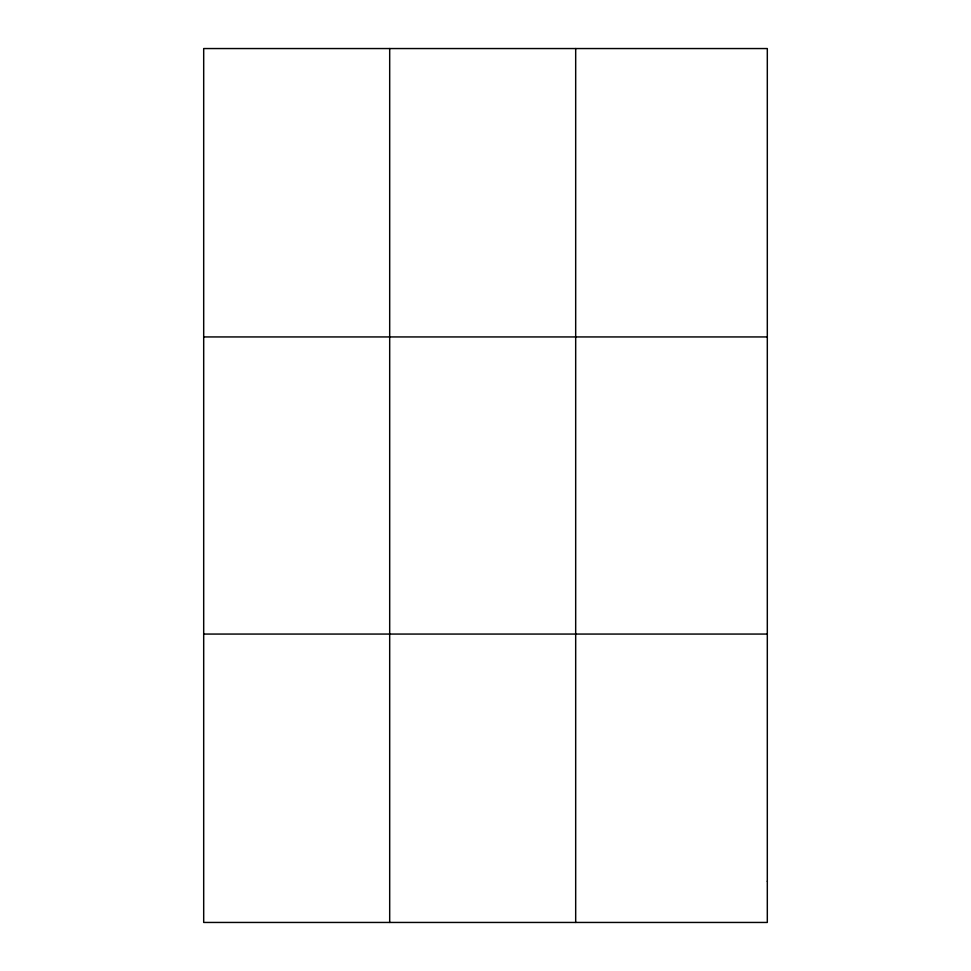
<?xml version="1.0" encoding="UTF-8"?>
<svg xmlns="http://www.w3.org/2000/svg" width="971" height="971" viewBox="0 0 971 971"><rect width="100%" height="100%" fill="white"/><g stroke="black" fill="none" stroke-linecap="round" stroke-linejoin="round"><path stroke-width="1.46" d="M389.687 48.55L389.687 922.45M575.682 48.55L575.682 922.45M203.692 336.937L767.308 336.937M203.692 634.063L767.308 634.063M767.308 881.255L767.308 922.45L203.692 922.45L203.692 48.55L767.308 48.55L767.308 881.255"/></g></svg>
